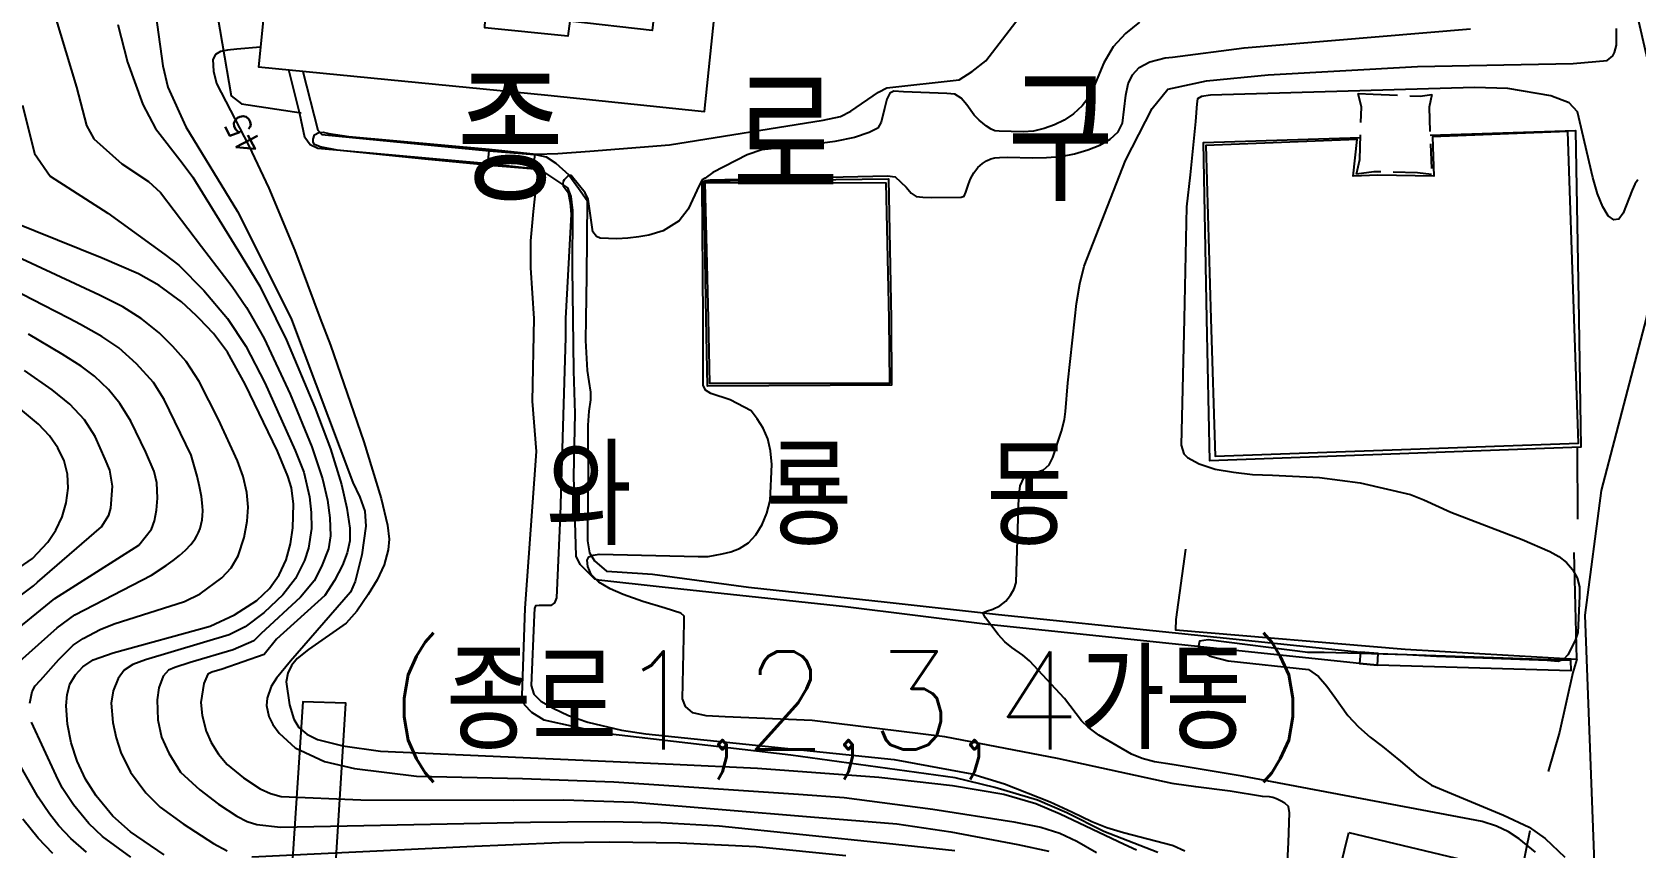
# Model space of a CAD drawing. Header units: feet. Extents: x 197796 to 199821, y 552499 to 555392.
# Drawn here: x 199281.3 to 199412.2, y 553650.4 to 553716.9 of the extents above; entities that cross this region are included whole.
import ezdxf
from ezdxf.enums import TextEntityAlignment as Align

# ---------------------------------------------------------------- set-up
doc = ezdxf.new("R2010")
doc.units = ezdxf.units.FT
doc.header["$MEASUREMENT"] = 0
doc.linetypes.add('ANYANG3', pattern=[3, 2, -1])
for name, color, linetype in [('AAA004', 7, 'ANYANG3'), ('AAA008', 7, 'CONTINUOUS'), ('AAC001', 7, 'CONTINUOUS'), ('ADA085', 1, 'CONTINUOUS'), ('AE0101', 7, 'CONTINUOUS'), ('AE150', 7, 'CONTINUOUS'), ('AZ0801', 7, 'CONTINUOUS'), ('BA010', 5, 'CONTINUOUS'), ('CA0011', 7, 'CONTINUOUS'), ('CAA001', 7, 'CONTINUOUS'), ('CAA002', 30, 'CONTINUOUS'), ('ZC251', 7, 'CONTINUOUS'), ('ZC252', 7, 'CONTINUOUS')]:
    doc.layers.add(name, color=color, linetype=linetype)
doc.styles.add('NGSW', font='ROMANS.shx', dxfattribs={"bigfont": 'NGSW.shx'})

msp = doc.modelspace()

# ---------------------------------------------------------------- linework, layer by layer
at = {"layer": 'AAA004', "color": 255}
msp.add_lwpolyline([(199395.56, 553705.3), (199394.42, 553705.43), (199390.85, 553705.52), (199389.43, 553705.32), (199389.7, 553706.53), (199389.83, 553710.78), (199389.58, 553711.91), (199390.78, 553711.84), (199394.62, 553711.69), (199395.58, 553711.82), (199395.35, 553710.79), (199395.56, 553705.3)], dxfattribs=at)
at = {"layer": 'AAA008', "color": 255}
for points in [[(199307.11, 553764.14), (199302.28, 553764.63), (199298.22, 553727.87), (199329.46, 553724.99), (199332.82, 553724.58), (199331.95, 553717.05), (199325.24, 553717.8), (199325.06, 553716.58), (199318.29, 553717.26), (199318.36, 553718.48), (199300.46, 553720.34), (199299.83, 553714.07), (199323.45, 553711.76), (199336.22, 553710.44), (199337.63, 553724.05), (199347.74, 553723.58), (199348.72, 553734.93), (199343.52, 553735.3), (199342.77, 553728.35), (199303.67, 553732.41), (199307.11, 553764.14)], [(199388.81, 553651.61), (199399.38, 553649.08), (199397.65, 553641.78), (199387, 553644.29), (199388.81, 553651.61)]]:
    msp.add_lwpolyline(points, dxfattribs=at)
at = {"layer": 'AAC001', "color": 255}
for points in [[(199407.45, 553683.04), (199407.46, 553677.18)], [(199375.48, 553674.72), (199374.7, 553668.99), (199374.66, 553668.14), (199393.4, 553666.57), (199407.42, 553665.76), (199407.2, 553674.47)], [(199407.42, 553665.76), (199407.08, 553664.68), (199406.01, 553659.81), (199405.08, 553656.58)], [(199403.58, 553651.74), (199401.69, 553642.53), (199400.59, 553633.63), (199399.97, 553630.97), (199388.21, 553633.55), (199378.39, 553635.77), (199374.49, 553636.86)]]:
    msp.add_lwpolyline(points, dxfattribs=at)
at = {"layer": 'ADA085', "color": 255}
for points in [[(199273.57, 553845.88), (199284.73, 553822.05), (199291.63, 553806.24), (199296.27, 553782.95), (199293.34, 553740.04), (199295.38, 553724.64), (199297.6, 553711.71), (199298.44, 553711.06), (199303.32, 553710.32)], [(199401.58, 553757.03), (199402.69, 553756.14), (199404.01, 553755.89), (199405.52, 553755.82), (199405.95, 553754.56), (199409.4, 553731.11), (199414.42, 553709.17), (199414.66, 553705.12), (199414.37, 553701), (199413.07, 553693.54), (199409.4, 553679.53), (199408.06, 553669.35), (199409.2, 553639.03), (199411.27, 553618.47), (199410.95, 553615.1), (199410.55, 553613.2), (199409.32, 553611.4), (199402.47, 553605.88), (199396.03, 553602.27)], [(199305.17, 553633.42), (199306.96, 553662.18), (199303.44, 553662.28), (199301.65, 553634.99)]]:
    msp.add_lwpolyline(points, dxfattribs=at)
at = {"layer": 'AE0101', "color": 255}
for points in [[(199322.36, 553706.93), (199322.29, 553705.77), (199318.54, 553706.16), (199318.66, 553707.23)], [(199391.14, 553665.28), (199391.2, 553666.21), (199389.77, 553666.32), (199389.69, 553665.39)]]:
    msp.add_lwpolyline(points, close=True, dxfattribs=at)
at = {"layer": 'AE150', "color": 255}
msp.add_lwpolyline([(199306.96, 553662.18), (199303.44, 553662.28), (199301.65, 553634.99), (199297.24, 553633.18), (199298.93, 553630.07), (199303.77, 553631.51), (199304.6, 553632.09), (199304.95, 553632.62), (199305.17, 553633.42)], close=True, dxfattribs=at)
at = {"layer": 'AZ0801', "color": 255}
for points in [[(199318.54, 553706.16), (199317.99, 553706.21), (199304.66, 553707.41), (199304.05, 553707.73), (199303.62, 553708.31), (199303.19, 553710.25), (199302.29, 553713.83)], [(199303.45, 553713.71), (199304.67, 553708.91), (199304.99, 553708.55), (199318.66, 553707.23), (199318.68, 553707.23)], [(199395.44, 553708.5), (199407.31, 553708.88), (199407.57, 553693.53), (199407.75, 553683.05), (199377.45, 553681.93), (199377.23, 553693.53), (199376.95, 553707.92), (199389.75, 553708.32)], [(199322.36, 553706.93), (199322.54, 553706.91), (199323.29, 553706.75), (199324.09, 553706.21), (199325.15, 553705.28), (199325.93, 553704.18), (199326.64, 553703.17), (199326.59, 553697.01), (199326.53, 553693.54), (199326.5, 553691.76), (199326.64, 553689.32), (199326.79, 553688.42), (199326.93, 553687.55), (199326.91, 553686.92), (199326.79, 553685.98), (199326.71, 553684.86), (199326.74, 553680.75), (199326.68, 553676.5), (199326.68, 553675.4), (199326.84, 553674.43), (199327.24, 553673.77), (199328.23, 553672.94), (199329.1, 553672.87), (199331.98, 553672.69), (199339.81, 553671.64), (199351.12, 553670.4), (199360.22, 553669.41), (199374.4, 553667.92), (199389.77, 553666.32), (199391.2, 553666.21), (199406.9, 553665.67), (199406.91, 553664.8), (199391.14, 553665.28), (199389.69, 553665.39), (199374.4, 553667.01), (199359.11, 553668.61), (199347.72, 553670.02), (199332.78, 553671.64), (199327.61, 553672.2), (199327.28, 553672.29), (199326.08, 553673.47), (199325.75, 553674.15), (199325.56, 553680.68), (199325.68, 553685.8), (199325.56, 553689.28), (199325.51, 553693.54), (199325.46, 553697.62), (199325.48, 553702.36), (199325.33, 553703.51), (199325.06, 553704.22), (199323.18, 553705.46), (199322.29, 553705.77)]]:
    msp.add_lwpolyline(points, dxfattribs=at)
msp.add_lwpolyline([(199351.45, 553693.53), (199351.48, 553688.11), (199336.48, 553688.03), (199336.37, 553693.54), (199336.16, 553704.75), (199351.23, 553704.93)], close=True, dxfattribs=at)
at = {"layer": 'BA010', "color": 255}
for points in [[(199377.55, 553693.53), (199377.89, 553682.32), (199407.54, 553683.39), (199407.2, 553693.53), (199406.68, 553708.8), (199395.63, 553708.36), (199395.75, 553705.15), (199391.18, 553705.25), (199389.17, 553705.15), (199389.48, 553708.14), (199377.13, 553707.65)], [(199351.27, 553693.53), (199351.32, 553688.25), (199336.66, 553688.25), (199336.54, 553693.54), (199336.29, 553704.64), (199351.03, 553704.63)]]:
    msp.add_lwpolyline(points, close=True, dxfattribs=at)
at = {"layer": 'CAA001', "color": 255}
for points, elevation in [([(199299.99, 553715.68), (199298.06, 553715.52), (199297.3, 553715.43), (199296.73, 553715.34), (199296.31, 553715.08), (199296.1, 553714.68), (199296.14, 553713.73), (199296.4, 553712.73), (199299.04, 553707.64), (199300.68, 553704.19), (199302.78, 553699.1), (199304.87, 553693.54), (199305.69, 553691.37), (199308.41, 553683.5), (199309.84, 553678.87), (199310.36, 553676.69), (199310.48, 553675.56), (199310.41, 553674.68), (199310.09, 553673.46), (199309.51, 553672.22), (199308.77, 553671.02), (199307.84, 553669.66), (199306.97, 553668.7), (199303.9, 553666.55), (199302.97, 553665.82), (199302.51, 553665.24), (199302.21, 553664.62), (199302.09, 553663.9), (199302.36, 553662.03), (199302.7, 553660.87), (199303.12, 553660.17), (199303.76, 553659.64), (199304.64, 553659.21), (199306.71, 553658.69), (199309.77, 553658.24), (199333.66, 553657.18), (199340.55, 553656.86), (199350.45, 553656.13), (199356.47, 553655.44), (199360.64, 553654.74), (199363.27, 553653.98), (199365.24, 553653.14), (199370.46, 553650.67), (199371.49, 553650.21)], 45), ([(199412.4, 553704.87), (199412.15, 553704.52), (199411.94, 553704.02), (199411.19, 553702.13), (199410.85, 553701.65), (199410.43, 553701.59), (199409.97, 553701.93), (199409.53, 553702.66), (199409.11, 553703.73), (199408.73, 553705.04), (199407.48, 553710.4), (199406.8, 553711.14), (199405.29, 553711.71), (199401.78, 553712.32), (199399.06, 553712.39), (199377.52, 553711.76), (199376.79, 553711.66), (199376.46, 553711.47), (199376.39, 553711.05), (199376.29, 553709.63), (199375.87, 553705.27), (199375.56, 553702.67), (199375.36, 553693.53), (199375.13, 553683.21), (199375.35, 553682.5), (199375.63, 553682.21), (199376.6, 553681.68), (199377.9, 553681.27), (199379.39, 553681.01), (199380.94, 553680.83), (199382.57, 553680.76), (199386.4, 553680.57), (199389.74, 553680.13), (199393.85, 553679.2), (199394.93, 553678.76), (199397.12, 553677.76), (199402.95, 553675.51), (199405.2, 553674.55), (199405.94, 553674.13), (199406.56, 553673.65), (199407.06, 553673.08), (199407.43, 553672.4), (199407.63, 553671.65), (199407.63, 553670.9), (199407.5, 553667.93), (199407.31, 553667.37), (199407.07, 553666.85), (199406.67, 553666.11), (199406.33, 553665.73), (199405.88, 553665.57), (199404.99, 553665.65), (199404.28, 553665.68), (199395.95, 553665.97), (199393.53, 553666.1), (199386.78, 553666.31), (199385.47, 553666.31), (199377.32, 553667.33), (199376.63, 553667.22), (199376.53, 553666.83), (199376.78, 553666.4), (199377.5, 553666), (199378.97, 553665.61), (199385.51, 553664.9), (199386.33, 553664.33), (199387.02, 553663.56), (199387.67, 553662.66), (199388.72, 553661.17), (199389.59, 553660.23), (199390.54, 553659.4), (199391.55, 553658.62), (199393.03, 553657.44), (199394.47, 553656.22), (199395.54, 553655.48), (199401.44, 553653.04), (199403.52, 553652.05), (199404.83, 553651.13), (199406.43, 553649.59)], 40), ([(199292.14, 553649.79), (199289.38, 553651.68), (199287.95, 553652.95), (199286.58, 553654.6), (199285.72, 553655.98), (199285.03, 553657.43), (199284.54, 553658.94), (199284.24, 553660.46), (199284.13, 553661.94), (199284.2, 553662.87), (199284.44, 553663.72), (199284.88, 553664.48), (199285.5, 553665.14), (199286.32, 553665.69), (199287.96, 553666.26), (199295.88, 553668.46), (199297.87, 553669.37), (199299.7, 553670.55), (199300.71, 553671.52), (199301.5, 553672.63), (199302.07, 553673.86), (199302.43, 553675.16), (199302.64, 553676.48), (199302.69, 553678.39), (199302.52, 553679.73), (199302.23, 553680.69), (199301.37, 553682.73), (199298.75, 553688.18), (199297.3, 553690.79), (199296.15, 553692.32), (199294.99, 553693.54), (199294.75, 553693.8), (199293.54, 553694.9), (199291.73, 553696.25), (199290.02, 553697.18), (199287.06, 553698.48), (199279.78, 553701.4)], 50), ([(199275, 553669.56), (199281.38, 553673.96), (199282.62, 553675.3), (199283.28, 553676.29), (199283.79, 553677.37), (199284.13, 553678.52), (199284.29, 553679.7), (199284.24, 553680.85), (199283.96, 553681.95), (199283.46, 553683), (199282.77, 553683.97), (199281.87, 553684.93), (199280.41, 553686.16)], 55)]:
    msp.add_lwpolyline(points, dxfattribs=dict(at, elevation=elevation))
at = {"layer": 'CAA002', "color": 255}
for points, elevation in [([(199288.8, 553737.42), (199292.01, 553714.17), (199292.43, 553712.43), (199293.89, 553709.19), (199298.12, 553702.28), (199302.49, 553693.54), (199302.53, 553693.46), (199307.52, 553680.18), (199308.09, 553678.98), (199308.5, 553677.84), (199308.59, 553676.6), (199308.25, 553674.26), (199307.71, 553672.09), (199307.34, 553671.23), (199302.45, 553665.59), (199301.3, 553664.22), (199300.87, 553663.53), (199300.53, 553662.58), (199300.48, 553661.98), (199300.67, 553661.08), (199301, 553660.43), (199301.52, 553659.71), (199302.82, 553658.51), (199305.22, 553657.41), (199307.67, 553656.83), (199312.71, 553656.2), (199321.36, 553656.03), (199328.82, 553655.75), (199343.9, 553654.74), (199347.61, 553654.46), (199354.87, 553653.53), (199361.48, 553652.49), (199363.66, 553652.04), (199365.21, 553651.56), (199366.6, 553650.91), (199368.2, 553649.99)], 46), ([(199280.63, 553726.86), (199284.96, 553712.42), (199285.8, 553709.29), (199286.4, 553708.2), (199288.66, 553706.17), (199290.85, 553704.73), (199291.83, 553703.82), (199295.18, 553699.41), (199297.67, 553696.17), (199298.85, 553694.44), (199299.37, 553693.54), (199300.29, 553691.92), (199302.4, 553687.37), (199304.18, 553683.09), (199305.05, 553680.48), (199305.45, 553678.73), (199305.65, 553677.28), (199305.7, 553675.81), (199305.53, 553674.75), (199304.98, 553673.31), (199304.36, 553672.16), (199303.25, 553670.81), (199300.02, 553667.81), (199299.44, 553667.25), (199297.77, 553666.51), (199294.24, 553665.48), (199293, 553665.09), (199292.49, 553664.86), (199292.04, 553664.38), (199291.7, 553663.42), (199291.55, 553662.45), (199291.62, 553660.8), (199291.91, 553659.4), (199292.5, 553658.1), (199293.47, 553656.54), (199295.03, 553655.09), (199296.55, 553653.94), (199298.05, 553652.96), (199298.9, 553652.51), (199299.69, 553652.26), (199301.63, 553652.06), (199322.01, 553652.47), (199328.05, 553652.52), (199332.66, 553652.44), (199337.43, 553652.17), (199351.07, 553650.74), (199356.66, 553650.16)], 48), ([(199373.22, 553649.99), (199368.8, 553651.71), (199365.79, 553653.21), (199363.39, 553654.26), (199359.91, 553655.28), (199356.67, 553656.07), (199343.27, 553657.93), (199328.08, 553659.69), (199323.14, 553660.79), (199322.12, 553661.4), (199321.54, 553662.04), (199321.33, 553662.8), (199321.6, 553669.91), (199322.52, 553682.7), (199322.19, 553686.81), (199322.33, 553693.54), (199322.06, 553697.67), (199322.06, 553699.88), (199322.27, 553702.28), (199322.48, 553704.3), (199322.62, 553705.21), (199322.57, 553705.51), (199322.36, 553705.74), (199322.06, 553705.76), (199319.06, 553706.01), (199313.41, 553706.56), (199306.25, 553707.28), (199304.86, 553707.56), (199304.39, 553707.75), (199304.28, 553707.94), (199304.28, 553708.19), (199304.39, 553708.52), (199304.75, 553708.72), (199305.1, 553708.74), (199305.57, 553708.63), (199307.19, 553708.41), (199318.65, 553707.36), (199322.48, 553706.95), (199324.24, 553707.01), (199326.86, 553707.19), (199333.36, 553707.73), (199345.91, 553709.74), (199347.31, 553710.03), (199348.17, 553710.46), (199350.42, 553712), (199351.1, 553712.37), (199357, 553713.01), (199358.07, 553713.71), (199359.17, 553714.57), (199362.17, 553718.46)], 44), ([(199288.34, 553717.53), (199289.14, 553714.45), (199290.38, 553711.02), (199291.41, 553709.04), (199293.6, 553706.26), (199294.47, 553705.07), (199298.4, 553698.68), (199299.93, 553696.18), (199301.23, 553693.54), (199302.1, 553691.77), (199304.41, 553686.3), (199305.71, 553682.91), (199306.59, 553680), (199307.04, 553678.08), (199307.28, 553676.45), (199307.28, 553675.41), (199307.07, 553674.43), (199306.68, 553673.43), (199306.03, 553672.17), (199305.23, 553670.95), (199301.3, 553667.38), (199300.29, 553666.15), (199296.86, 553664.95), (199296.03, 553664.69), (199295.69, 553664.53), (199295.37, 553663.76), (199295.13, 553662.21), (199295.23, 553661.15), (199295.55, 553659.89), (199295.95, 553658.96), (199296.55, 553658.01), (199297.27, 553657.17), (199298.59, 553656.08), (199299.96, 553655.19), (199300.8, 553654.79), (199301.67, 553654.56), (199308.17, 553654.28), (199320.67, 553654.26), (199324.74, 553654.28), (199330.46, 553654.09), (199344.88, 553652.9), (199351.93, 553652.31), (199356.33, 553651.68), (199361.79, 553650.64), (199364.31, 553650.1)], 47), ([(199371.73, 553717.73), (199370.58, 553716.81), (199369.57, 553715.71), (199368.82, 553714.42), (199367.69, 553711.75), (199367.05, 553710.89), (199366.34, 553710.24), (199365.57, 553709.74), (199364.78, 553709.34), (199363.94, 553709.04), (199363.08, 553708.84), (199362.23, 553708.78), (199360.26, 553708.84), (199359.92, 553708.86), (199359.62, 553708.99), (199359.24, 553709.24), (199358.65, 553709.73), (199358.24, 553710.14), (199357.62, 553710.98), (199357.18, 553711.53), (199356.65, 553711.84), (199356, 553711.9), (199352.47, 553712.03), (199351.67, 553712.09), (199351.34, 553711.94), (199351.11, 553711.43), (199350.92, 553710.67), (199350.65, 553709.56), (199350.37, 553709.09), (199349.67, 553708.73), (199348.47, 553708.32), (199346.86, 553707.99), (199345.03, 553707.75), (199340.89, 553707.31), (199339.7, 553706.91), (199336.91, 553705.45), (199336.27, 553705.01), (199336.04, 553704.85), (199335.79, 553704.4), (199334.89, 553702.48), (199334.16, 553701.52), (199332.85, 553700.69), (199331.68, 553700.36), (199330.87, 553700.22), (199329.97, 553700.11), (199329.07, 553700.05), (199327.7, 553700.1), (199327.42, 553700.23), (199327.11, 553700.62), (199326.74, 553703.28), (199326.49, 553703.8), (199325.35, 553705.22), (199325.21, 553705.22), (199325.07, 553705.17), (199324.77, 553704.87), (199324.7, 553704.72), (199324.67, 553704.56), (199324.7, 553704.38), (199325.11, 553703.84), (199325.26, 553702.99), (199325.33, 553702.07), (199324.89, 553693.54), (199324.87, 553692), (199324.44, 553677.49), (199324.15, 553670.75), (199323.98, 553670.34), (199323.68, 553670.13), (199323.29, 553670.13), (199322.73, 553670.14), (199322.43, 553670.11), (199322.35, 553669.9), (199322.32, 553669.36), (199322.07, 553663.62), (199322.29, 553662.9), (199322.87, 553662.32), (199323.86, 553661.75), (199325.13, 553661.15), (199326.69, 553660.61), (199329.45, 553659.96), (199331.44, 553659.67), (199351.7, 553657.58), (199358.05, 553656.41), (199360.7, 553655.59), (199364.43, 553654.13), (199366.19, 553653.29), (199367.82, 553652.52), (199369.05, 553652.03), (199370.43, 553651.61), (199374.4, 553650.58), (199374.47, 553650.56), (199375.42, 553650.12)], 43), ([(199383.79, 553649.19), (199383.89, 553650.81), (199383.97, 553653.23), (199383.87, 553653.74), (199383.59, 553654.02), (199383.23, 553654.21), (199382.9, 553654.36), (199382.6, 553654.46), (199382.32, 553654.53), (199381.77, 553654.55), (199379.12, 553655), (199376.31, 553655.34), (199374.56, 553655.58), (199374.4, 553655.61), (199365.04, 553657.66), (199355.84, 553659.42), (199345.01, 553660.76), (199337.92, 553661.05), (199336.35, 553661.13), (199335.27, 553661.39), (199334.67, 553661.89), (199334.44, 553662.53), (199334.56, 553668.77), (199334.55, 553669.26), (199334.3, 553669.52), (199333.02, 553669.91), (199331.18, 553670.46), (199329.58, 553671.03), (199328.53, 553671.49), (199327.61, 553672.04), (199326.98, 553672.66), (199326.7, 553673.31), (199326.64, 553673.84), (199326.77, 553674.11), (199327.15, 553674.24), (199327.63, 553674.31), (199335.71, 553674.12), (199336.51, 553674.14), (199337.67, 553674.34), (199338.36, 553674.51), (199339.09, 553674.78), (199339.82, 553675.24), (199340.42, 553675.9), (199340.92, 553676.74), (199341.32, 553677.66), (199341.57, 553678.71), (199341.71, 553681.63), (199341.62, 553682.74), (199341.39, 553683.73), (199341, 553684.6), (199340.53, 553685.37), (199340.02, 553686.02), (199338.33, 553686.91), (199336.75, 553687.43), (199336.31, 553687.7), (199336.12, 553688.1), (199336.11, 553693.53), (199336.04, 553704.5), (199336.14, 553704.69), (199336.3, 553704.82), (199336.68, 553704.85), (199351.16, 553705.2), (199351.77, 553705.1), (199352.69, 553704.26), (199353.08, 553703.77), (199353.51, 553703.5), (199354.04, 553703.44), (199354.73, 553703.43), (199357.16, 553703.45), (199357.41, 553703.54), (199357.54, 553703.86), (199357.76, 553704.5), (199357.94, 553704.95), (199358.2, 553705.44), (199358.53, 553705.87), (199358.9, 553706.19), (199359.25, 553706.41), (199359.58, 553706.58), (199359.92, 553706.66), (199360.29, 553706.67), (199360.92, 553706.7), (199363.03, 553706.66), (199364.13, 553706.67), (199365.29, 553706.77), (199366.43, 553706.99), (199367.5, 553707.3), (199368.49, 553707.7), (199369.34, 553708.19), (199369.99, 553708.77), (199370.34, 553709.48), (199370.6, 553711.78), (199370.8, 553712.68), (199371.14, 553713.42), (199371.69, 553714.02), (199372.56, 553714.49), (199373.82, 553714.81), (199374.41, 553714.88), (199380.26, 553715.63), (199398.73, 553717.19)], 42), ([(199404.03, 553650.01), (199402.72, 553651.09), (199401.84, 553651.68), (199400.85, 553652.13), (199399.69, 553652.5), (199380.09, 553656.21), (199374.4, 553657.15), (199372.96, 553657.39), (199371.95, 553657.65), (199371.07, 553658), (199368.41, 553659.55), (199367.53, 553660.2), (199366.99, 553660.73), (199365.59, 553662.55), (199362.75, 553665.61), (199362.21, 553666.08), (199361.31, 553666.7), (199360.72, 553667.18), (199360.19, 553667.78), (199359.15, 553669.14), (199358.97, 553669.47), (199358.96, 553669.57), (199359.23, 553669.68), (199359.75, 553669.84), (199360.33, 553670.1), (199360.82, 553670.48), (199361.2, 553670.98), (199361.49, 553671.5), (199361.66, 553672), (199361.88, 553679.01), (199361.98, 553679.91), (199362.29, 553680.55), (199362.77, 553680.88), (199363.35, 553681.01), (199363.9, 553681.2), (199364.35, 553681.61), (199364.66, 553682.22), (199365.35, 553684.36), (199365.59, 553685.32), (199365.69, 553685.95), (199365.88, 553688.29), (199366.44, 553693.53), (199366.57, 553694.78), (199366.86, 553696.39), (199367.21, 553697.81), (199370.59, 553706.44), (199372.76, 553710.67), (199374.04, 553712.25), (199374.41, 553712.33), (199377.19, 553712.94), (199382.21, 553713.43), (199394.41, 553714.1), (199407.11, 553714.34), (199409.89, 553714.6), (199410.36, 553714.99), (199410.49, 553715.24), (199410.65, 553715.86), (199410.64, 553717.21)], 41), ([(199280.56, 553710.95), (199281.55, 553707), (199282.82, 553705.17), (199287.53, 553702.13), (199292.18, 553698.77), (199293.32, 553697.91), (199295.36, 553695.83), (199297.29, 553693.56), (199297.3, 553693.54), (199298.8, 553691.29), (199300.34, 553688.3), (199302.83, 553682.78), (199303.53, 553681), (199304, 553679), (199304.13, 553677.73), (199304.15, 553676.42), (199303.91, 553674.81), (199303.58, 553673.81), (199302.85, 553672.34), (199301.8, 553671), (199300.29, 553669.57), (199298.73, 553668.4), (199297.42, 553667.75), (199290.6, 553665.7), (199289.58, 553665.33), (199288.85, 553664.85), (199288.37, 553664.18), (199287.97, 553663.16), (199287.81, 553662.17), (199287.94, 553660.58), (199288.2, 553659.33), (199288.59, 553658.13), (199289.39, 553656.54), (199290.62, 553654.85), (199291.81, 553653.69), (199293.67, 553652.32), (199296.15, 553650.73), (199297.28, 553650.13)], 49), ([(199281.17, 553662.16), (199281.36, 553663.11), (199281.61, 553663.59), (199282.03, 553664.05), (199283.53, 553665.74), (199284.7, 553666.89), (199285.52, 553667.44), (199286.9, 553668.17), (199288.05, 553668.63), (199293.78, 553670.47), (199295.06, 553671.1), (199296.82, 553672.39), (199297.6, 553673.22), (199298.17, 553674.18), (199298.65, 553675.68), (199298.89, 553677.01), (199298.97, 553678.16), (199298.86, 553679.36), (199298.58, 553680.65), (199298.1, 553681.95), (199296.55, 553685.31), (199294.97, 553688.4), (199293.91, 553690.04), (199292.84, 553691.27), (199291.72, 553692.37), (199290.37, 553693.47), (199290.26, 553693.54), (199288.75, 553694.5), (199286.86, 553695.45), (199278.13, 553699.5)], 51), ([(199280.36, 553665.6), (199283.39, 553668.3), (199284.84, 553669.38), (199291.1, 553672.62), (199292.28, 553673.4), (199292.85, 553673.8), (199293.38, 553674.21), (199293.86, 553674.65), (199294.29, 553675.1), (199294.65, 553675.58), (199294.8, 553675.83), (199294.93, 553676.09), (199295.06, 553676.42), (199295.15, 553676.76), (199295.22, 553677.12), (199295.26, 553677.48), (199295.27, 553677.86), (199295.26, 553678.24), (199295.17, 553679.03), (199295.02, 553679.85), (199294.82, 553680.68), (199294.33, 553682.39), (199292.14, 553686.95), (199291.25, 553688.33), (199289.87, 553689.84), (199288.42, 553691.16), (199287.04, 553692.08), (199285.31, 553693.05), (199284.37, 553693.54), (199282.24, 553694.65), (199274.74, 553698.5)], 52), ([(199276.87, 553665.57), (199283.2, 553670.71), (199290.05, 553675.05), (199291.1, 553676.37), (199291.34, 553677.03), (199291.51, 553677.91), (199291.59, 553678.89), (199291.52, 553680.14), (199291.31, 553681.06), (199290.64, 553682.64), (199289.42, 553685.17), (199288.51, 553686.61), (199287.59, 553687.76), (199286.45, 553688.85), (199285.34, 553689.66), (199283.81, 553690.63), (199281.05, 553692.26)], 53), ([(199275.01, 553666.92), (199281.45, 553671.74), (199281.78, 553672.03), (199287.02, 553676.54), (199287.62, 553677.51), (199287.77, 553678.07), (199287.91, 553679.88), (199287.69, 553681.17), (199287.32, 553682.07), (199286.5, 553683.91), (199285.62, 553685.29), (199284.43, 553686.56), (199282.99, 553687.73), (199280.72, 553689.3)], 54), ([(199289.41, 553649.61), (199287.09, 553651.3), (199285.98, 553652.35), (199284.72, 553653.86), (199283.81, 553655.27), (199283.31, 553656.27), (199281.3, 553660.62)], 51), ([(199285.78, 553650.02), (199284.51, 553651.12), (199283.54, 553652.17), (199282.76, 553653.14), (199281.84, 553654.5), (199278.37, 553660.58)], 52), ([(199283.03, 553649.91), (199281.84, 553651.16), (199280.59, 553652.7)], 53), ([(199299.28, 553649.63), (199316.84, 553650.48), (199324.4, 553650.79), (199328.44, 553650.86), (199334.22, 553650.77), (199340.43, 553650.46), (199347.75, 553649.74)], 49)]:
    msp.add_lwpolyline(points, dxfattribs=dict(at, elevation=elevation))

# ---------------------------------------------------------------- texts
at = {"layer": 'CA0011', "style": 'NGSW'}
msp.add_text('45', height=2, rotation=117.41, dxfattribs=at).set_placement((199298.68, 553710.5), align=Align.RIGHT)
at = {"layer": 'ZC251', "style": 'NGSW'}
for s, height, p in [('종  로  구', 10, (199316.02, 553703.13)), ('와  룡  동', 8, (199323.3, 553675.05))]:
    msp.add_text(s, height=height, dxfattribs=at).set_placement(p)
at = {"layer": 'ZC252', "style": 'NGSW'}
msp.add_text('(종로1,2,3,4가동)', height=8, dxfattribs=at).set_placement((199310.33, 553658.39))

doc.saveas('drawing.dxf')
